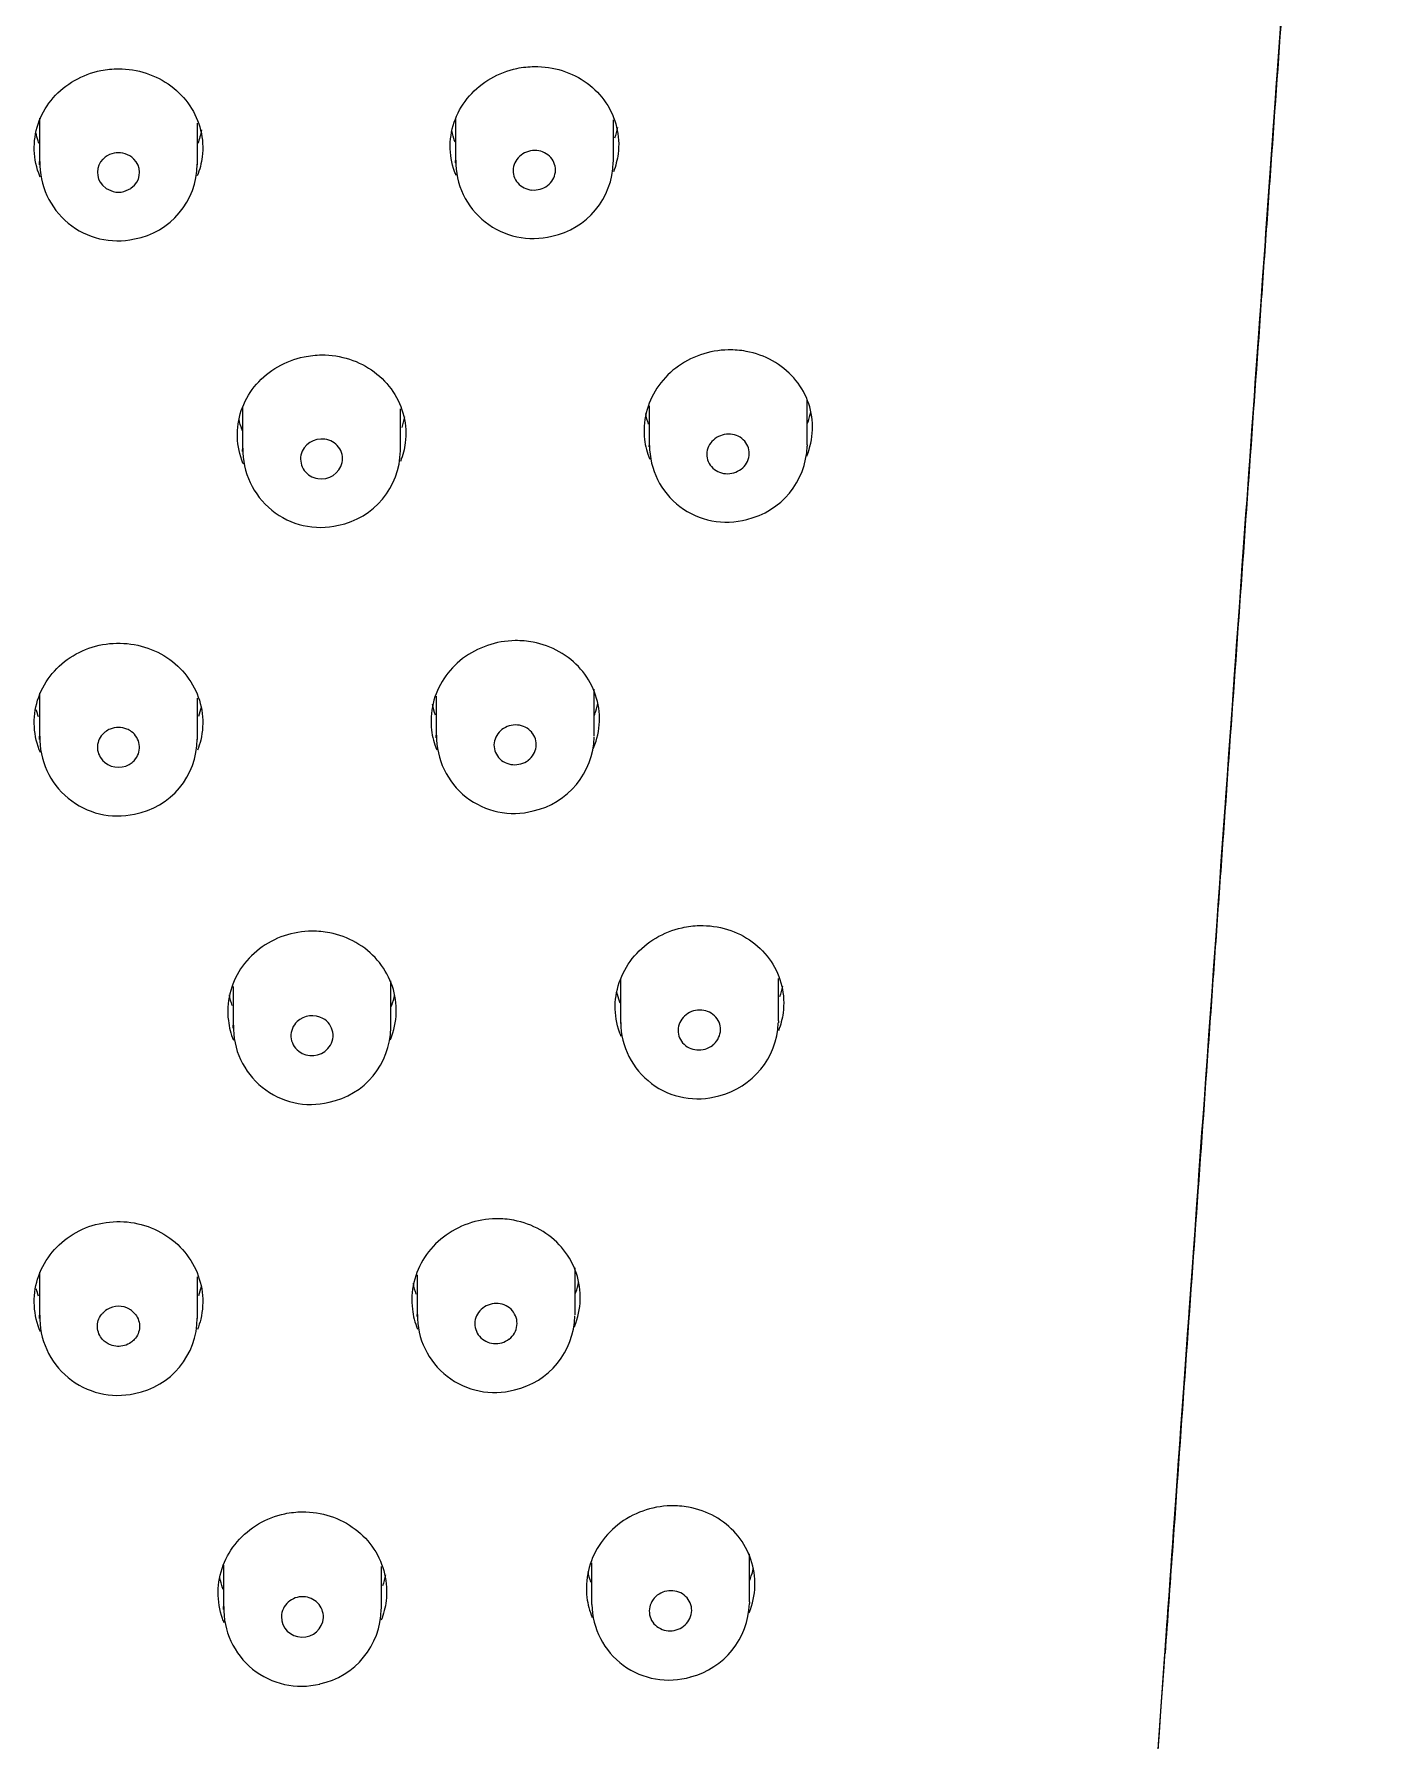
# Model space of a CAD drawing. Header units: millimetres. Extents: x -60 to 7633, y -2614 to 2146.
# Drawn here: x 1356.65 to 1381.96, y -818.55 to -786.14 of the extents above; entities that cross this region are included whole.
import ezdxf

# ---------------------------------------------------------------- set-up
doc = ezdxf.new("R2010")
doc.units = ezdxf.units.MM
doc.layers.get('0').update_dxf_attribs({"color": 250})

msp = doc.modelspace()

# ---------------------------------------------------------------- linework, layer by layer
at = {"linetype": 'Continuous'}
for p, q in [((1356.749, -787.738), (1356.749, -788.621)), ((1359.749, -788.621), (1359.749, -787.829)), ((1364.648, -787.751), (1364.648, -788.588)), ((1367.648, -788.565), (1367.648, -787.768)), ((1357.955, -788.514), (1357.996, -788.477)), ((1358.503, -788.478), (1358.542, -788.513)), ((1358.016, -789.074), (1357.943, -789.011)), ((1358.016, -789.074), (1358.148, -789.132)), ((1358.349, -789.132), (1358.482, -789.073)), ((1358.553, -789.012), (1358.482, -789.073)), ((1371.329, -793.941), (1371.329, -793.09)), ((1360.606, -793.225), (1360.606, -794.066)), ((1363.606, -794.054), (1363.606, -793.258)), ((1368.329, -793.197), (1368.329, -793.981)), ((1356.749, -798.659), (1356.749, -799.539)), ((1367.284, -799.476), (1367.284, -798.583)), ((1359.749, -799.539), (1359.749, -798.753)), ((1364.284, -798.714), (1364.284, -799.503)), ((1363.424, -805.007), (1363.424, -804.12)), ((1367.782, -804.09), (1367.782, -804.928)), ((1370.782, -804.882), (1370.782, -804.075)), ((1360.424, -804.227), (1360.424, -805.02)), ((1356.749, -809.653), (1356.749, -810.535)), ((1363.919, -809.706), (1363.919, -810.497)), ((1366.919, -810.466), (1366.919, -809.572)), ((1359.749, -810.535), (1359.749, -809.745)), ((1358.033, -810.361), (1358.005, -810.38)), ((1358.458, -810.357), (1358.464, -810.361)), ((1360.242, -815.215), (1360.242, -816.062)), ((1367.235, -815.176), (1367.235, -815.964)), ((1370.235, -815.912), (1370.235, -815.005)), ((1363.242, -816.047), (1363.242, -815.242)), ((1377.693, -822.943), (1378.121, -816.911))]:
    msp.add_line(p, q, dxfattribs=at)
for centre, radius, start, end in [((1358.231, -788.59), 1.476, 178.7372, 282.4924), ((1358.208, -788.768), 0.359, 134.9452, 222.5122), ((1358.248, -788.812), 0.419, 101.1781, 127.0042), ((1358.249, -788.815), 0.422, 78.9337, 101.1722), ((1358.249, -788.812), 0.419, 52.7444, 78.9327), ((1358.289, -788.768), 0.359, 317.3273, 45.2917), ((1358.297, -788.607), 1.446, 280.0748, 359.8804), ((1366.119, -788.556), 1.465, 179.2345, 284.2234), ((1366.125, -788.744), 0.383, 126.9521, 172.1622), ((1366.155, -788.783), 0.432, 85.2471, 126.9346), ((1366.159, -788.756), 0.405, 41.7528, 85.5044), ((1366.192, -788.72), 0.356, 353.2344, 41.0291), ((1366.182, -788.544), 1.464, 281.7186, 358.7947), ((1366.1, -788.733), 0.356, 173.2899, 221.0229), ((1366.133, -788.697), 0.405, 221.739, 265.4477), ((1366.167, -788.71), 0.382, 306.8852, 352.1915), ((1358.249, -788.719), 0.425, 256.3429, 283.601), ((1366.137, -788.669), 0.433, 265.3321, 306.8449), ((1362.104, -794.233), 0.403, 80.9668, 166.0173), ((1369.807, -794.135), 0.387, 126.6707, 171.6715), ((1369.838, -794.175), 0.438, 85.5339, 126.7551), ((1369.843, -794.14), 0.403, 41.956, 85.8356), ((1362.084, -794.036), 1.472, 178.8316, 283.3798), ((1362.083, -794.206), 0.376, 169.2501, 262.4464), ((1362.128, -794.21), 0.377, 350.015, 84.0127), ((1362.145, -794.038), 1.457, 281.0463, 359.3809), ((1369.793, -793.95), 1.459, 180.0341, 285.4546), ((1369.774, -794.122), 0.353, 172.8389, 221.0897), ((1369.843, -794.09), 0.387, 306.6428, 351.6959), ((1369.877, -794.102), 0.352, 352.7955, 41.0964), ((1369.85, -793.915), 1.479, 282.967, 358.0361), ((1362.107, -794.183), 0.403, 259.4439, 346.7186), ((1369.808, -794.085), 0.403, 221.9161, 265.7767), ((1369.811, -794.049), 0.44, 265.6255, 306.6907), ((1358.244, -799.716), 0.407, 112.0032, 126.9486), ((1358.249, -799.73), 0.422, 68.0554, 111.9177), ((1358.254, -799.716), 0.407, 53.3453, 67.9676), ((1365.789, -799.69), 0.429, 85.092, 127.0376), ((1365.793, -799.666), 0.405, 41.6021, 85.3078), ((1358.233, -799.511), 1.478, 178.5767, 282.4959), ((1358.212, -799.685), 0.363, 125.9473, 217.3639), ((1358.285, -799.685), 0.363, 322.6093, 54.366), ((1358.293, -799.527), 1.451, 280.3303, 359.9398), ((1365.755, -799.475), 1.466, 179.2794, 284.561), ((1365.74, -799.643), 0.36, 173.4665, 220.9268), ((1365.763, -799.653), 0.384, 127.1157, 172.3877), ((1365.824, -799.633), 0.359, 353.4348, 40.9323), ((1365.81, -799.455), 1.472, 282.2917, 358.6425), ((1358.23, -799.673), 0.385, 217.1584, 230.4703), ((1358.249, -799.646), 0.418, 230.8955, 308.8251), ((1358.267, -799.673), 0.385, 309.2325, 322.8088), ((1365.771, -799.611), 0.405, 221.5646, 265.2623), ((1365.774, -799.586), 0.43, 265.1781, 306.9488), ((1365.801, -799.623), 0.383, 307.0431, 352.4435), ((1361.927, -805.201), 0.419, 60.8284, 132.9484), ((1361.957, -805.158), 0.367, 317.0817, 61.7341), ((1369.262, -805.074), 0.388, 126.9729, 172.0652), ((1369.29, -805.11), 0.434, 85.3452, 126.9734), ((1369.294, -805.079), 0.403, 41.7416, 85.5893), ((1369.324, -805.046), 0.358, 353.1107, 40.9715), ((1361.903, -804.995), 1.473, 178.7082, 283.5438), ((1361.89, -805.163), 0.366, 132.7085, 233.367), ((1361.956, -804.992), 1.464, 281.4828, 359.3552), ((1369.246, -804.901), 1.459, 180.3842, 285.9951), ((1369.233, -805.063), 0.358, 173.1586, 220.9746), ((1369.295, -805.035), 0.388, 306.9237, 352.0922), ((1369.296, -804.861), 1.485, 283.6901, 357.7786), ((1361.921, -805.123), 0.417, 233.1627, 316.9516), ((1369.264, -805.03), 0.403, 221.6973, 265.5453), ((1369.267, -804.998), 0.435, 265.4468, 306.8974), ((1358.249, -810.718), 0.417, 59.8666, 121.1748), ((1358.255, -810.705), 0.403, 53.8012, 58.7001), ((1365.401, -810.641), 0.386, 127.4096, 172.6839), ((1365.424, -810.673), 0.425, 84.916, 127.2682), ((1365.427, -810.653), 0.405, 41.2907, 85.0647), ((1358.235, -810.512), 1.481, 178.3704, 282.4944), ((1358.287, -810.525), 1.457, 280.638, 0.0261), ((1365.391, -810.473), 1.466, 179.3237, 284.9236), ((1365.382, -810.633), 0.366, 173.6674, 220.6791), ((1365.434, -810.616), 0.386, 307.3565, 352.7217), ((1365.453, -810.624), 0.365, 353.6203, 40.6693), ((1365.436, -810.446), 1.482, 282.937, 358.5068), ((1365.408, -810.605), 0.404, 221.2413, 265.0221), ((1365.41, -810.583), 0.426, 265.0033, 307.1978), ((1361.738, -816.215), 0.397, 86.8289, 177.042), ((1361.754, -816.206), 0.387, 358.905, 89.1991), ((1368.719, -816.101), 0.391, 127.3997, 172.5074), ((1368.741, -816.131), 0.428, 85.1332, 127.3138), ((1368.745, -816.105), 0.402, 41.3624, 85.2836), ((1368.77, -816.077), 0.365, 353.4305, 40.6685), ((1361.722, -816.042), 1.475, 178.5401, 283.7208), ((1361.731, -816.195), 0.389, 179.9958, 269.7426), ((1361.766, -816.035), 1.472, 281.9911, 359.3521), ((1368.698, -815.943), 1.458, 180.7492, 286.6425), ((1368.695, -816.091), 0.366, 173.4783, 220.6939), ((1368.745, -816.068), 0.391, 307.3699, 352.5352), ((1368.74, -815.895), 1.493, 284.5429, 357.9823), ((1361.745, -816.187), 0.397, 267.6689, 356.1538), ((1368.72, -816.064), 0.402, 221.3103, 265.2521), ((1368.722, -816.037), 0.429, 265.2357, 307.2562)]:
    msp.add_arc(centre, radius, start, end, dxfattribs=at)
for points, knots in [([(1375.239, -858.246), (1375.607, -852.786), (1375.982, -847.352), (1376.99, -832.887), (1377.625, -823.929), (1378.883, -806.216), (1379.506, -797.462), (1380.738, -780.097), (1381.348, -771.486), (1381.952, -762.92)], [0.55057, 0.55057, 0.55057, 0.55057, 0.625, 0.625, 0.75, 0.75, 0.875, 0.875, 1, 1, 1, 1]), ([(1381.957, -762.861), (1381.884, -763.893), (1381.811, -764.926), (1381.663, -767.034), (1381.587, -768.108), (1381.435, -770.258), (1381.359, -771.333), (1381.207, -773.486), (1380.978, -776.719), (1380.749, -779.959), (1380.442, -784.288), (1380.288, -786.456), (1380.095, -789.173), (1380.057, -789.716), (1379.979, -790.804), (1379.941, -791.348), (1379.825, -792.982), (1379.592, -796.252), (1379.359, -799.534), (1379.164, -802.275), (1379.125, -802.824), (1379.047, -803.922), (1378.93, -805.569), (1378.656, -809.421), (1378.42, -812.736), (1378.217, -815.598), (1378.171, -816.245), (1378.125, -816.893)], [0.0005755, 0.0005755, 0.0005755, 0.0005755, 0.015625, 0.015625, 0.03125, 0.03125, 0.046875, 0.046875, 0.0625, 0.09375, 0.09375, 0.125, 0.125, 0.1328125, 0.1328125, 0.140625, 0.140625, 0.15625, 0.1875, 0.1875, 0.1953125, 0.1953125, 0.203125, 0.21875, 0.25, 0.25, 0.2591184, 0.2591184, 0.2591184, 0.2591184]), ([(1379.78, -793.589), (1379.782, -793.563), (1379.973, -790.877), (1380.316, -786.052), (1380.769, -779.658), (1381.045, -775.764), (1381.206, -773.483), (1381.254, -772.805), (1381.301, -772.145), (1381.346, -771.507), (1381.389, -770.893), (1381.433, -770.271), (1381.481, -769.598), (1381.536, -768.817), (1381.601, -767.9), (1381.677, -766.83), (1381.762, -765.616), (1381.858, -764.255), (1381.919, -763.392), (1381.955, -762.884)], [0, 0, 0, 0, 0.0022463, 0.2720464, 0.4501123, 0.6281756, 0.6505607, 0.6727839, 0.694299, 0.7150615, 0.7350714, 0.7543287, 0.7758942, 0.8008432, 0.8307526, 0.8656228, 0.9054538, 0.9502462, 0.9965596, 0.9965596, 0.9965596, 0.9965596]), ([(1356.763, -788.854), (1356.752, -788.83), (1356.743, -788.806), (1356.734, -788.782), (1356.676, -788.623), (1356.647, -788.452), (1356.649, -788.284), (1356.65, -788.116), (1356.683, -787.946), (1356.744, -787.787), (1356.805, -787.629), (1356.896, -787.479), (1357.01, -787.349), (1357.123, -787.219), (1357.262, -787.105), (1357.416, -787.018), (1357.568, -786.93), (1357.74, -786.867), (1357.915, -786.832), (1358.024, -786.81), (1358.137, -786.799), (1358.249, -786.799)], [0.6896572, 0.6896572, 0.6896572, 0.6896572, 0.6978007, 0.6978007, 0.6978007, 0.7515511, 0.7515511, 0.7515511, 0.8053802, 0.8053802, 0.8053802, 0.8592424, 0.8592424, 0.8592424, 0.9130611, 0.9130611, 0.9130611, 0.9667687, 0.9667687, 0.9667687, 1, 1, 1, 1]), ([(1358.249, -786.799), (1358.428, -786.799), (1358.609, -786.827), (1358.777, -786.883), (1358.946, -786.938), (1359.107, -787.021), (1359.246, -787.125), (1359.386, -787.23), (1359.509, -787.358), (1359.604, -787.5), (1359.699, -787.642), (1359.769, -787.801), (1359.809, -787.965), (1359.849, -788.129), (1359.859, -788.302), (1359.838, -788.469), (1359.823, -788.592), (1359.792, -788.714), (1359.745, -788.83)], [0, 0, 0, 0, 0.053555, 0.053555, 0.053555, 0.1071059, 0.1071059, 0.1071059, 0.1607218, 0.1607218, 0.1607218, 0.2144645, 0.2144645, 0.2144645, 0.268303, 0.268303, 0.268303, 0.3077668, 0.3077668, 0.3077668, 0.3077668]), ([(1364.663, -788.827), (1364.652, -788.802), (1364.642, -788.777), (1364.632, -788.751), (1364.575, -788.592), (1364.546, -788.421), (1364.548, -788.253), (1364.551, -788.084), (1364.584, -787.914), (1364.646, -787.755), (1364.707, -787.597), (1364.799, -787.446), (1364.913, -787.315), (1365.027, -787.184), (1365.166, -787.07), (1365.319, -786.981), (1365.472, -786.893), (1365.643, -786.828), (1365.817, -786.791), (1365.926, -786.769), (1366.037, -786.757), (1366.148, -786.755)], [0.6897355, 0.6897355, 0.6897355, 0.6897355, 0.6984348, 0.6984348, 0.6984348, 0.7523268, 0.7523268, 0.7523268, 0.8061876, 0.8061876, 0.8061876, 0.8599517, 0.8599517, 0.8599517, 0.9135767, 0.9135767, 0.9135767, 0.9670749, 0.9670749, 0.9670749, 1, 1, 1, 1]), ([(1366.148, -786.755), (1366.327, -786.753), (1366.509, -786.78), (1366.678, -786.834), (1366.847, -786.887), (1367.008, -786.968), (1367.147, -787.071), (1367.287, -787.174), (1367.41, -787.301), (1367.505, -787.442), (1367.6, -787.584), (1367.67, -787.743), (1367.709, -787.906), (1367.749, -788.07), (1367.758, -788.243), (1367.737, -788.411), (1367.722, -788.528), (1367.692, -788.646), (1367.648, -788.758)], [0, 0, 0, 0, 0.0536993, 0.0536993, 0.0536993, 0.1073889, 0.1073889, 0.1073889, 0.1612205, 0.1612205, 0.1612205, 0.2151873, 0.2151873, 0.2151873, 0.2691492, 0.2691492, 0.2691492, 0.3069819, 0.3069819, 0.3069819, 0.3069819]), ([(1364.643, -788.194), (1364.639, -788.184), (1364.636, -788.175), (1364.632, -788.165), (1364.611, -788.106), (1364.594, -788.046), (1364.581, -787.985)], [0.69514559, 0.69514559, 0.69514559, 0.69514559, 0.6984465, 0.6984465, 0.6984465, 0.71825054, 0.71825054, 0.71825054, 0.71825054]), ([(1356.741, -788.214), (1356.735, -788.197), (1356.729, -788.181), (1356.723, -788.164), (1356.707, -788.116), (1356.693, -788.066), (1356.682, -788.016)], [0.3914411, 0.3914411, 0.3914411, 0.3914411, 0.40256445, 0.40256445, 0.40256445, 0.43499167, 0.43499167, 0.43499167, 0.43499167]), ([(1369.829, -792.137), (1369.651, -792.141), (1369.47, -792.173), (1369.301, -792.231), (1369.132, -792.29), (1368.971, -792.376), (1368.831, -792.484), (1368.692, -792.591), (1368.57, -792.721), (1368.475, -792.865), (1368.38, -793.008), (1368.309, -793.169), (1368.27, -793.333), (1368.23, -793.497), (1368.219, -793.669), (1368.239, -793.836), (1368.254, -793.964), (1368.288, -794.091), (1368.338, -794.211)], [0, 0, 0, 0, 0.0535286, 0.0535286, 0.0535286, 0.1070654, 0.1070654, 0.1070654, 0.1604914, 0.1604914, 0.1604914, 0.2138933, 0.2138933, 0.2138933, 0.2673875, 0.2673875, 0.2673875, 0.3086503, 0.3086503, 0.3086503, 0.3086503]), ([(1371.344, -794.091), (1371.401, -793.931), (1371.43, -793.761), (1371.429, -793.594), (1371.428, -793.427), (1371.396, -793.258), (1371.336, -793.102), (1371.276, -792.946), (1371.187, -792.797), (1371.074, -792.669), (1370.961, -792.541), (1370.823, -792.429), (1370.67, -792.344), (1370.517, -792.259), (1370.345, -792.197), (1370.169, -792.165), (1370.058, -792.144), (1369.943, -792.135), (1369.829, -792.137)], [0.6974449, 0.6974449, 0.6974449, 0.6974449, 0.7507746, 0.7507746, 0.7507746, 0.8042319, 0.8042319, 0.8042319, 0.8579714, 0.8579714, 0.8579714, 0.9119841, 0.9119841, 0.9119841, 0.9660928, 0.9660928, 0.9660928, 1, 1, 1, 1]), ([(1360.621, -794.304), (1360.61, -794.28), (1360.6, -794.254), (1360.591, -794.229), (1360.534, -794.069), (1360.505, -793.898), (1360.506, -793.729), (1360.508, -793.561), (1360.541, -793.39), (1360.603, -793.231), (1360.664, -793.072), (1360.755, -792.921), (1360.869, -792.79), (1360.983, -792.659), (1361.122, -792.545), (1361.275, -792.457), (1361.428, -792.369), (1361.599, -792.304), (1361.774, -792.268), (1361.883, -792.246), (1361.995, -792.234), (1362.106, -792.233)], [0.6896142, 0.6896142, 0.6896142, 0.6896142, 0.6981435, 0.6981435, 0.6981435, 0.7519373, 0.7519373, 0.7519373, 0.8057484, 0.8057484, 0.8057484, 0.8595345, 0.8595345, 0.8595345, 0.9132495, 0.9132495, 0.9132495, 0.966871, 0.966871, 0.966871, 1, 1, 1, 1]), ([(1362.106, -792.233), (1362.285, -792.232), (1362.467, -792.26), (1362.636, -792.315), (1362.804, -792.369), (1362.965, -792.452), (1363.105, -792.556), (1363.245, -792.66), (1363.367, -792.788), (1363.462, -792.93), (1363.558, -793.072), (1363.628, -793.232), (1363.667, -793.396), (1363.707, -793.56), (1363.716, -793.734), (1363.696, -793.902), (1363.681, -794.022), (1363.649, -794.143), (1363.604, -794.258)], [0, 0, 0, 0, 0.0536486, 0.0536486, 0.0536486, 0.1072914, 0.1072914, 0.1072914, 0.1610193, 0.1610193, 0.1610193, 0.2148507, 0.2148507, 0.2148507, 0.2687106, 0.2687106, 0.2687106, 0.307472, 0.307472, 0.307472, 0.307472]), ([(1371.334, -793.53), (1371.337, -793.521), (1371.34, -793.512), (1371.344, -793.503), (1371.366, -793.442), (1371.383, -793.38), (1371.397, -793.317)], [0.69447691, 0.69447691, 0.69447691, 0.69447691, 0.6974443, 0.6974443, 0.6974443, 0.71775297, 0.71775297, 0.71775297, 0.71775297]), ([(1378.581, -810.446), (1378.582, -810.431), (1378.775, -807.72), (1379.201, -801.741), (1379.563, -796.644), (1379.78, -793.589)], [0, 0, 0, 0, 0.002392, 0.503286, 1, 1, 1, 1]), ([(1356.745, -799.731), (1356.684, -799.572), (1356.651, -799.4), (1356.649, -799.231), (1356.647, -799.062), (1356.676, -798.89), (1356.734, -798.73), (1356.791, -798.57), (1356.879, -798.417), (1356.989, -798.285), (1357.1, -798.152), (1357.236, -798.036), (1357.386, -797.945), (1357.537, -797.854), (1357.706, -797.787), (1357.88, -797.748), (1358.054, -797.709), (1358.238, -797.698), (1358.416, -797.716), (1358.594, -797.733), (1358.771, -797.78), (1358.933, -797.852), (1359.095, -797.924), (1359.246, -798.024), (1359.374, -798.142), (1359.501, -798.261), (1359.609, -798.402), (1359.687, -798.554), (1359.766, -798.706), (1359.817, -798.873), (1359.838, -799.041), (1359.859, -799.209), (1359.849, -799.382), (1359.81, -799.548), (1359.794, -799.612), (1359.774, -799.676), (1359.75, -799.738)], [0.1944689, 0.1944689, 0.1944689, 0.1944689, 0.2482463, 0.2482463, 0.2482463, 0.3020119, 0.3020119, 0.3020119, 0.3557236, 0.3557236, 0.3557236, 0.4093678, 0.4093678, 0.4093678, 0.4629757, 0.4629757, 0.4629757, 0.5166044, 0.5166044, 0.5166044, 0.5702962, 0.5702962, 0.5702962, 0.6240503, 0.6240503, 0.6240503, 0.6778292, 0.6778292, 0.6778292, 0.7315909, 0.7315909, 0.7315909, 0.785315, 0.785315, 0.785315, 0.8062527, 0.8062527, 0.8062527, 0.8062527]), ([(1365.784, -797.659), (1365.605, -797.661), (1365.424, -797.693), (1365.255, -797.751), (1365.086, -797.808), (1364.925, -797.894), (1364.785, -798.001), (1364.646, -798.108), (1364.523, -798.239), (1364.428, -798.382), (1364.333, -798.526), (1364.263, -798.687), (1364.224, -798.852), (1364.184, -799.017), (1364.174, -799.19), (1364.194, -799.358), (1364.209, -799.485), (1364.242, -799.612), (1364.292, -799.731)], [0, 0, 0, 0, 0.0535886, 0.0535886, 0.0535886, 0.107181, 0.107181, 0.107181, 0.1607228, 0.1607228, 0.1607228, 0.2142752, 0.2142752, 0.2142752, 0.2678945, 0.2678945, 0.2678945, 0.3086333, 0.3086333, 0.3086333, 0.3086333]), ([(1367.272, -799.699), (1367.281, -799.677), (1367.29, -799.654), (1367.298, -799.631), (1367.356, -799.47), (1367.385, -799.299), (1367.384, -799.131), (1367.382, -798.962), (1367.35, -798.792), (1367.289, -798.635), (1367.229, -798.477), (1367.139, -798.327), (1367.026, -798.198), (1366.913, -798.069), (1366.774, -797.956), (1366.621, -797.87), (1366.468, -797.784), (1366.297, -797.722), (1366.121, -797.688), (1366.011, -797.667), (1365.897, -797.658), (1365.784, -797.659)], [0.690103, 0.690103, 0.690103, 0.690103, 0.6977315, 0.6977315, 0.6977315, 0.7512456, 0.7512456, 0.7512456, 0.8048308, 0.8048308, 0.8048308, 0.8585654, 0.8585654, 0.8585654, 0.9124406, 0.9124406, 0.9124406, 0.9663591, 0.9663591, 0.9663591, 1, 1, 1, 1]), ([(1367.288, -799.072), (1367.292, -799.063), (1367.295, -799.054), (1367.298, -799.045), (1367.32, -798.983), (1367.338, -798.921), (1367.352, -798.857)], [0.69467889, 0.69467889, 0.69467889, 0.69467889, 0.69773203, 0.69773203, 0.69773203, 0.71814053, 0.71814053, 0.71814053, 0.71814053]), ([(1361.924, -803.177), (1361.745, -803.178), (1361.564, -803.208), (1361.395, -803.265), (1361.226, -803.322), (1361.065, -803.408), (1360.925, -803.514), (1360.786, -803.621), (1360.663, -803.751), (1360.568, -803.895), (1360.473, -804.039), (1360.403, -804.201), (1360.364, -804.366), (1360.324, -804.532), (1360.314, -804.706), (1360.335, -804.875), (1360.35, -805.001), (1360.383, -805.127), (1360.431, -805.246)], [0, 0, 0, 0, 0.0536392, 0.0536392, 0.0536392, 0.107279, 0.107279, 0.107279, 0.160913, 0.160913, 0.160913, 0.2145734, 0.2145734, 0.2145734, 0.2682707, 0.2682707, 0.2682707, 0.3085447, 0.3085447, 0.3085447, 0.3085447]), ([(1363.411, -805.239), (1363.421, -805.216), (1363.431, -805.191), (1363.439, -805.167), (1363.497, -805.006), (1363.526, -804.834), (1363.524, -804.664), (1363.522, -804.495), (1363.49, -804.324), (1363.429, -804.165), (1363.368, -804.006), (1363.277, -803.855), (1363.164, -803.725), (1363.051, -803.594), (1362.912, -803.481), (1362.759, -803.393), (1362.606, -803.306), (1362.435, -803.243), (1362.26, -803.208)], [0.6898968, 0.6898968, 0.6898968, 0.6898968, 0.6979565, 0.6979565, 0.6979565, 0.7515939, 0.7515939, 0.7515939, 0.8052592, 0.8052592, 0.8052592, 0.8589861, 0.8589861, 0.8589861, 0.9127678, 0.9127678, 0.9127678, 0.9665546, 0.9665546, 0.9665546, 0.9665546]), ([(1367.797, -805.179), (1367.786, -805.152), (1367.775, -805.124), (1367.765, -805.096), (1367.708, -804.936), (1367.68, -804.764), (1367.682, -804.594), (1367.685, -804.424), (1367.719, -804.252), (1367.781, -804.092), (1367.843, -803.932), (1367.934, -803.78), (1368.048, -803.647), (1368.162, -803.515), (1368.301, -803.398), (1368.453, -803.308), (1368.606, -803.217), (1368.777, -803.15), (1368.951, -803.111), (1369.06, -803.087), (1369.171, -803.073), (1369.282, -803.071)], [0.6897208, 0.6897208, 0.6897208, 0.6897208, 0.6991787, 0.6991787, 0.6991787, 0.7529252, 0.7529252, 0.7529252, 0.806539, 0.806539, 0.806539, 0.8600447, 0.8600447, 0.8600447, 0.9134966, 0.9134966, 0.9134966, 0.9669796, 0.9669796, 0.9669796, 1, 1, 1, 1]), ([(1369.282, -803.071), (1369.462, -803.067), (1369.644, -803.092), (1369.814, -803.144), (1369.983, -803.197), (1370.144, -803.277), (1370.284, -803.38), (1370.424, -803.483), (1370.547, -803.611), (1370.642, -803.753), (1370.737, -803.894), (1370.806, -804.055), (1370.845, -804.22), (1370.883, -804.384), (1370.892, -804.558), (1370.87, -804.727), (1370.855, -804.842), (1370.826, -804.957), (1370.784, -805.067)], [0, 0, 0, 0, 0.0539819, 0.0539819, 0.0539819, 0.1079571, 0.1079571, 0.1079571, 0.16202, 0.16202, 0.16202, 0.216024, 0.216024, 0.216024, 0.2697786, 0.2697786, 0.2697786, 0.3063504, 0.3063504, 0.3063504, 0.3063504]), ([(1363.429, -804.61), (1363.432, -804.601), (1363.436, -804.591), (1363.439, -804.582), (1363.461, -804.52), (1363.479, -804.457), (1363.493, -804.393)], [0.69482731, 0.69482731, 0.69482731, 0.69482731, 0.69795625, 0.69795625, 0.69795625, 0.71844717, 0.71844717, 0.71844717, 0.71844717]), ([(1356.768, -810.788), (1356.76, -810.769), (1356.752, -810.751), (1356.745, -810.732), (1356.684, -810.571), (1356.651, -810.399), (1356.649, -810.228), (1356.647, -810.058), (1356.676, -809.885), (1356.733, -809.723), (1356.791, -809.562), (1356.878, -809.408), (1356.989, -809.274), (1357.099, -809.141), (1357.235, -809.023), (1357.386, -808.931), (1357.537, -808.84), (1357.706, -808.772), (1357.88, -808.733), (1358.055, -808.694), (1358.238, -808.683), (1358.416, -808.7), (1358.594, -808.718), (1358.772, -808.765), (1358.934, -808.838), (1359.095, -808.911), (1359.246, -809.011), (1359.374, -809.13), (1359.501, -809.25), (1359.608, -809.392), (1359.687, -809.545), (1359.765, -809.698), (1359.817, -809.866), (1359.838, -810.035), (1359.859, -810.204), (1359.849, -810.379), (1359.81, -810.546), (1359.794, -810.611), (1359.774, -810.676), (1359.749, -810.74)], [0.1881586, 0.1881586, 0.1881586, 0.1881586, 0.1944557, 0.1944557, 0.1944557, 0.2481694, 0.2481694, 0.2481694, 0.3018905, 0.3018905, 0.3018905, 0.3556022, 0.3556022, 0.3556022, 0.409293, 0.409293, 0.409293, 0.4629704, 0.4629704, 0.4629704, 0.5166556, 0.5166556, 0.5166556, 0.5703618, 0.5703618, 0.5703618, 0.6240821, 0.6240821, 0.6240821, 0.6777992, 0.6777992, 0.6777992, 0.7315041, 0.7315041, 0.7315041, 0.7852015, 0.7852015, 0.7852015, 0.8063867, 0.8063867, 0.8063867, 0.8063867]), ([(1365.419, -808.64), (1365.24, -808.642), (1365.059, -808.674), (1364.89, -808.733), (1364.721, -808.792), (1364.559, -808.879), (1364.42, -808.987), (1364.28, -809.095), (1364.157, -809.227), (1364.062, -809.373), (1363.968, -809.518), (1363.898, -809.681), (1363.858, -809.847), (1363.819, -810.014), (1363.809, -810.188), (1363.83, -810.357), (1363.845, -810.486), (1363.879, -810.613), (1363.928, -810.733)], [0, 0, 0, 0, 0.0537034, 0.0537034, 0.0537034, 0.107411, 0.107411, 0.107411, 0.1610602, 0.1610602, 0.1610602, 0.2146708, 0.2146708, 0.2146708, 0.2682814, 0.2682814, 0.2682814, 0.3089862, 0.3089862, 0.3089862, 0.3089862]), ([(1366.908, -810.691), (1366.917, -810.668), (1366.926, -810.645), (1366.935, -810.621), (1366.992, -810.459), (1367.021, -810.286), (1367.019, -810.116), (1367.017, -809.946), (1366.984, -809.775), (1366.924, -809.617), (1366.863, -809.458), (1366.773, -809.308), (1366.66, -809.179), (1366.547, -809.049), (1366.408, -808.936), (1366.256, -808.85), (1366.103, -808.764), (1365.932, -808.701), (1365.756, -808.668), (1365.646, -808.647), (1365.532, -808.638), (1365.419, -808.64)], [0.6903364, 0.6903364, 0.6903364, 0.6903364, 0.6981236, 0.6981236, 0.6981236, 0.7516779, 0.7516779, 0.7516779, 0.8051971, 0.8051971, 0.8051971, 0.8587943, 0.8587943, 0.8587943, 0.9125321, 0.9125321, 0.9125321, 0.9663791, 0.9663791, 0.9663791, 1, 1, 1, 1]), ([(1366.924, -810.064), (1366.928, -810.054), (1366.931, -810.045), (1366.935, -810.035), (1366.957, -809.973), (1366.974, -809.91), (1366.988, -809.846)], [0.69487498, 0.69487498, 0.69487498, 0.69487498, 0.69812754, 0.69812754, 0.69812754, 0.71848417, 0.71848417, 0.71848417, 0.71848417]), ([(1358.098, -811.035), (1358.068, -811.023), (1358.04, -811.008), (1358.015, -810.991), (1357.99, -810.974), (1357.968, -810.954), (1357.948, -810.933), (1357.918, -810.901), (1357.894, -810.863), (1357.878, -810.824), (1357.861, -810.784), (1357.851, -810.741), (1357.849, -810.699), (1357.847, -810.656), (1357.853, -810.612), (1357.866, -810.571), (1357.879, -810.531), (1357.899, -810.491), (1357.926, -810.457)], [0.5779181, 0.5779181, 0.5779181, 0.5779181, 0.6255687, 0.6255687, 0.6255687, 0.6708439, 0.6708439, 0.6708439, 0.7388552, 0.7388552, 0.7388552, 0.8068676, 0.8068676, 0.8068676, 0.874951, 0.874951, 0.874951, 0.9429515, 0.9429515, 0.9429515, 0.9429515]), ([(1358.549, -810.43), (1358.579, -810.462), (1358.603, -810.499), (1358.62, -810.539), (1358.636, -810.579), (1358.646, -810.621), (1358.648, -810.664), (1358.65, -810.707), (1358.645, -810.75), (1358.632, -810.791), (1358.619, -810.832), (1358.599, -810.871), (1358.572, -810.906)], [0.0385527, 0.0385527, 0.0385527, 0.0385527, 0.106559, 0.106559, 0.106559, 0.1745674, 0.1745674, 0.1745674, 0.2426477, 0.2426477, 0.2426477, 0.310649, 0.310649, 0.310649, 0.310649]), ([(1358.549, -810.933), (1358.53, -810.954), (1358.507, -810.974), (1358.483, -810.991), (1358.447, -811.016), (1358.405, -811.035), (1358.362, -811.047)], [0.3288942, 0.3288942, 0.3288942, 0.3288942, 0.3739731, 0.3739731, 0.3739731, 0.4419961, 0.4419961, 0.4419961, 0.4419961]), ([(1358.362, -811.047), (1358.319, -811.059), (1358.274, -811.064), (1358.229, -811.062), (1358.184, -811.06), (1358.139, -811.051), (1358.098, -811.035)], [0.4419961, 0.4419961, 0.4419961, 0.4419961, 0.5100043, 0.5100043, 0.5100043, 0.5779181, 0.5779181, 0.5779181, 0.5779181]), ([(1360.258, -816.314), (1360.246, -816.288), (1360.236, -816.261), (1360.226, -816.234), (1360.169, -816.072), (1360.14, -815.898), (1360.142, -815.727), (1360.144, -815.556), (1360.177, -815.382), (1360.238, -815.221), (1360.299, -815.06), (1360.39, -814.907), (1360.503, -814.774), (1360.617, -814.641), (1360.756, -814.525), (1360.908, -814.435), (1361.061, -814.345), (1361.232, -814.278), (1361.407, -814.242), (1361.517, -814.218), (1361.63, -814.206), (1361.742, -814.205)], [0.6892571, 0.6892571, 0.6892571, 0.6892571, 0.6982092, 0.6982092, 0.6982092, 0.7518992, 0.7518992, 0.7518992, 0.8055901, 0.8055901, 0.8055901, 0.859281, 0.859281, 0.859281, 0.912971, 0.912971, 0.912971, 0.9666614, 0.9666614, 0.9666614, 1, 1, 1, 1]), ([(1361.742, -814.205), (1361.921, -814.204), (1362.103, -814.232), (1362.272, -814.287), (1362.441, -814.342), (1362.602, -814.426), (1362.742, -814.532), (1362.882, -814.637), (1363.004, -814.767), (1363.099, -814.911), (1363.194, -815.056), (1363.264, -815.218), (1363.303, -815.384), (1363.342, -815.551), (1363.352, -815.726), (1363.331, -815.896), (1363.316, -816.021), (1363.284, -816.144), (1363.238, -816.262)], [0, 0, 0, 0, 0.0537371, 0.0537371, 0.0537371, 0.1074735, 0.1074735, 0.1074735, 0.1612175, 0.1612175, 0.1612175, 0.2149417, 0.2149417, 0.2149417, 0.2686206, 0.2686206, 0.2686206, 0.3077838, 0.3077838, 0.3077838, 0.3077838]), ([(1368.735, -814.091), (1368.556, -814.095), (1368.374, -814.129), (1368.205, -814.19), (1368.035, -814.251), (1367.874, -814.34), (1367.734, -814.451), (1367.594, -814.561), (1367.471, -814.696), (1367.377, -814.843), (1367.282, -814.99), (1367.212, -815.154), (1367.173, -815.322), (1367.135, -815.489), (1367.125, -815.665), (1367.146, -815.834), (1367.162, -815.962), (1367.196, -816.089), (1367.245, -816.209)], [0, 0, 0, 0, 0.0538673, 0.0538673, 0.0538673, 0.1077432, 0.1077432, 0.1077432, 0.1614929, 0.1614929, 0.1614929, 0.2150861, 0.2150861, 0.2150861, 0.268579, 0.268579, 0.268579, 0.309099, 0.309099, 0.309099, 0.309099]), ([(1370.227, -816.126), (1370.236, -816.103), (1370.244, -816.08), (1370.252, -816.057), (1370.309, -815.894), (1370.337, -815.72), (1370.335, -815.55), (1370.333, -815.38), (1370.3, -815.21), (1370.239, -815.053), (1370.178, -814.895), (1370.088, -814.746), (1369.976, -814.618), (1369.863, -814.49), (1369.725, -814.378), (1369.573, -814.294), (1369.42, -814.209), (1369.249, -814.148), (1369.074, -814.116), (1368.963, -814.096), (1368.849, -814.088), (1368.735, -814.091)], [0.691108, 0.691108, 0.691108, 0.691108, 0.6986503, 0.6986503, 0.6986503, 0.7520994, 0.7520994, 0.7520994, 0.8053533, 0.8053533, 0.8053533, 0.85868, 0.85868, 0.85868, 0.9122865, 0.9122865, 0.9122865, 0.9661838, 0.9661838, 0.9661838, 1, 1, 1, 1])]:
    msp.add_open_spline(points, degree=3, knots=knots, dxfattribs=at)
for points in [[(1359.827, -787.96), (1359.811, -788.048), (1359.787, -788.136), (1359.754, -788.22)], [(1367.723, -787.913), (1367.71, -787.981), (1367.692, -788.048), (1367.669, -788.113)], [(1356.749, -788.62), (1356.749, -788.599), (1356.749, -788.579), (1356.75, -788.558)], [(1364.648, -788.587), (1364.648, -788.571), (1364.649, -788.554), (1364.649, -788.538)], [(1360.591, -793.644), (1360.57, -793.584), (1360.552, -793.522), (1360.539, -793.46)], [(1363.681, -793.407), (1363.668, -793.475), (1363.65, -793.543), (1363.627, -793.609)], [(1368.255, -793.348), (1368.268, -793.416), (1368.286, -793.483), (1368.309, -793.549)], [(1360.602, -793.672), (1360.598, -793.662), (1360.595, -793.653), (1360.591, -793.644)], [(1360.607, -794.065), (1360.607, -794.045), (1360.607, -794.026), (1360.608, -794.007)], [(1368.329, -793.981), (1368.329, -793.971), (1368.33, -793.961), (1368.33, -793.951)], [(1371.319, -794.155), (1371.328, -794.134), (1371.336, -794.112), (1371.344, -794.091)], [(1371.329, -793.942), (1371.329, -793.95), (1371.329, -793.958), (1371.329, -793.965)], [(1356.731, -799.108), (1356.715, -799.064), (1356.702, -799.019), (1356.691, -798.974)], [(1359.818, -798.926), (1359.805, -798.984), (1359.789, -799.043), (1359.77, -799.1)], [(1364.209, -798.868), (1364.222, -798.937), (1364.24, -799.004), (1364.263, -799.071)], [(1356.749, -799.538), (1356.749, -799.517), (1356.749, -799.496), (1356.75, -799.475)], [(1364.284, -799.502), (1364.284, -799.487), (1364.284, -799.472), (1364.285, -799.457)], [(1356.767, -799.786), (1356.759, -799.768), (1356.752, -799.749), (1356.745, -799.731)], [(1362.26, -803.208), (1362.15, -803.187), (1362.037, -803.176), (1361.924, -803.177)], [(1360.349, -804.383), (1360.362, -804.452), (1360.381, -804.52), (1360.403, -804.587)], [(1367.765, -804.509), (1367.744, -804.451), (1367.727, -804.392), (1367.714, -804.332)], [(1367.777, -804.542), (1367.773, -804.531), (1367.768, -804.52), (1367.765, -804.509)], [(1370.857, -804.222), (1370.844, -804.291), (1370.826, -804.359), (1370.803, -804.427)], [(1360.424, -805.019), (1360.424, -805), (1360.425, -804.981), (1360.425, -804.962)], [(1370.782, -804.883), (1370.782, -804.895), (1370.782, -804.906), (1370.782, -804.917)], [(1356.731, -810.108), (1356.715, -810.063), (1356.701, -810.017), (1356.69, -809.971)], [(1359.818, -809.922), (1359.806, -809.982), (1359.789, -810.042), (1359.769, -810.1)], [(1363.844, -809.864), (1363.857, -809.934), (1363.875, -810.002), (1363.898, -810.069)], [(1356.749, -810.534), (1356.749, -810.513), (1356.749, -810.492), (1356.75, -810.471)], [(1357.926, -810.457), (1357.933, -810.448), (1357.94, -810.439), (1357.948, -810.43)], [(1357.948, -810.43), (1357.965, -810.412), (1357.985, -810.395), (1358.005, -810.38)], [(1358.493, -810.38), (1358.513, -810.395), (1358.532, -810.412), (1358.549, -810.43)], [(1363.919, -810.496), (1363.919, -810.483), (1363.919, -810.47), (1363.92, -810.456)], [(1378.121, -816.911), (1378.127, -816.833), (1378.28, -814.678), (1378.581, -810.446)], [(1358.572, -810.906), (1358.565, -810.915), (1358.557, -810.924), (1358.549, -810.933)], [(1360.226, -815.649), (1360.204, -815.587), (1360.186, -815.523), (1360.173, -815.458)], [(1363.317, -815.402), (1363.304, -815.472), (1363.286, -815.541), (1363.263, -815.609)], [(1367.16, -815.336), (1367.173, -815.406), (1367.191, -815.474), (1367.215, -815.542)], [(1370.241, -815.502), (1370.245, -815.491), (1370.249, -815.48), (1370.252, -815.469)], [(1370.252, -815.469), (1370.273, -815.408), (1370.29, -815.346), (1370.304, -815.284)], [(1360.237, -815.678), (1360.233, -815.669), (1360.23, -815.659), (1360.226, -815.649)], [(1360.242, -816.062), (1360.242, -816.043), (1360.242, -816.024), (1360.243, -816.005)], [(1370.235, -815.913), (1370.235, -815.924), (1370.235, -815.935), (1370.235, -815.946)]]:
    msp.add_open_spline(points, degree=3, dxfattribs=at)

doc.saveas('drawing.dxf')
